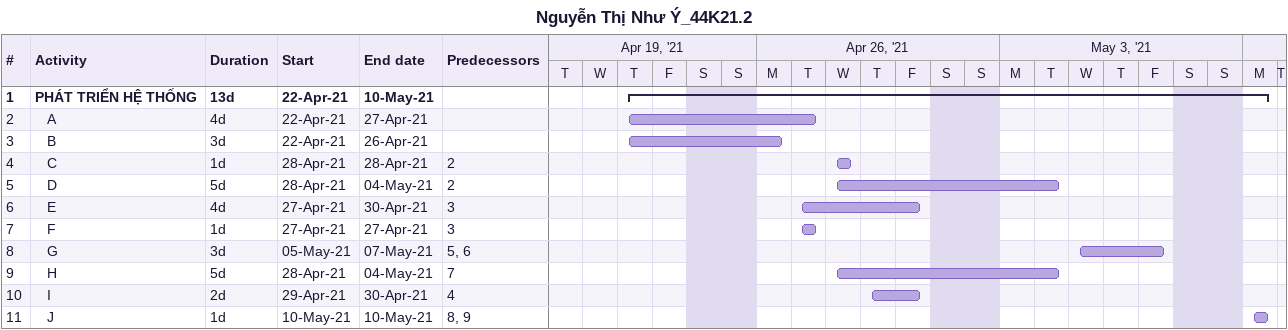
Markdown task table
Nguyễn Thị Như Ý_44K21.2

| ID | Level | Task | Duration | Start | Finish | Predecessors |
|---|---|---|---|---|---|---|
| 1 | 1 | **PHÁT TRIỂN HỆ THỐNG** | 13d | 2021-04-22 | 2021-05-10 |  |
| 2 | 2 | A | 4d | 2021-04-22 | 2021-04-27 |  |
| 3 | 2 | B | 3d | 2021-04-22 | 2021-04-26 |  |
| 4 | 2 | C | 1d | 2021-04-28 | 2021-04-28 | 2 |
| 5 | 2 | D | 5d | 2021-04-28 | 2021-05-04 | 2 |
| 6 | 2 | E | 4d | 2021-04-27 | 2021-04-30 | 3 |
| 7 | 2 | F | 1d | 2021-04-27 | 2021-04-27 | 3 |
| 8 | 2 | G | 3d | 2021-05-05 | 2021-05-07 | 5, 6 |
| 9 | 2 | H | 5d | 2021-04-28 | 2021-05-04 | 7 |
| 10 | 2 | I | 2d | 2021-04-29 | 2021-04-30 | 4 |
| 11 | 2 | J | 1d | 2021-05-10 | 2021-05-10 | 8, 9 |
